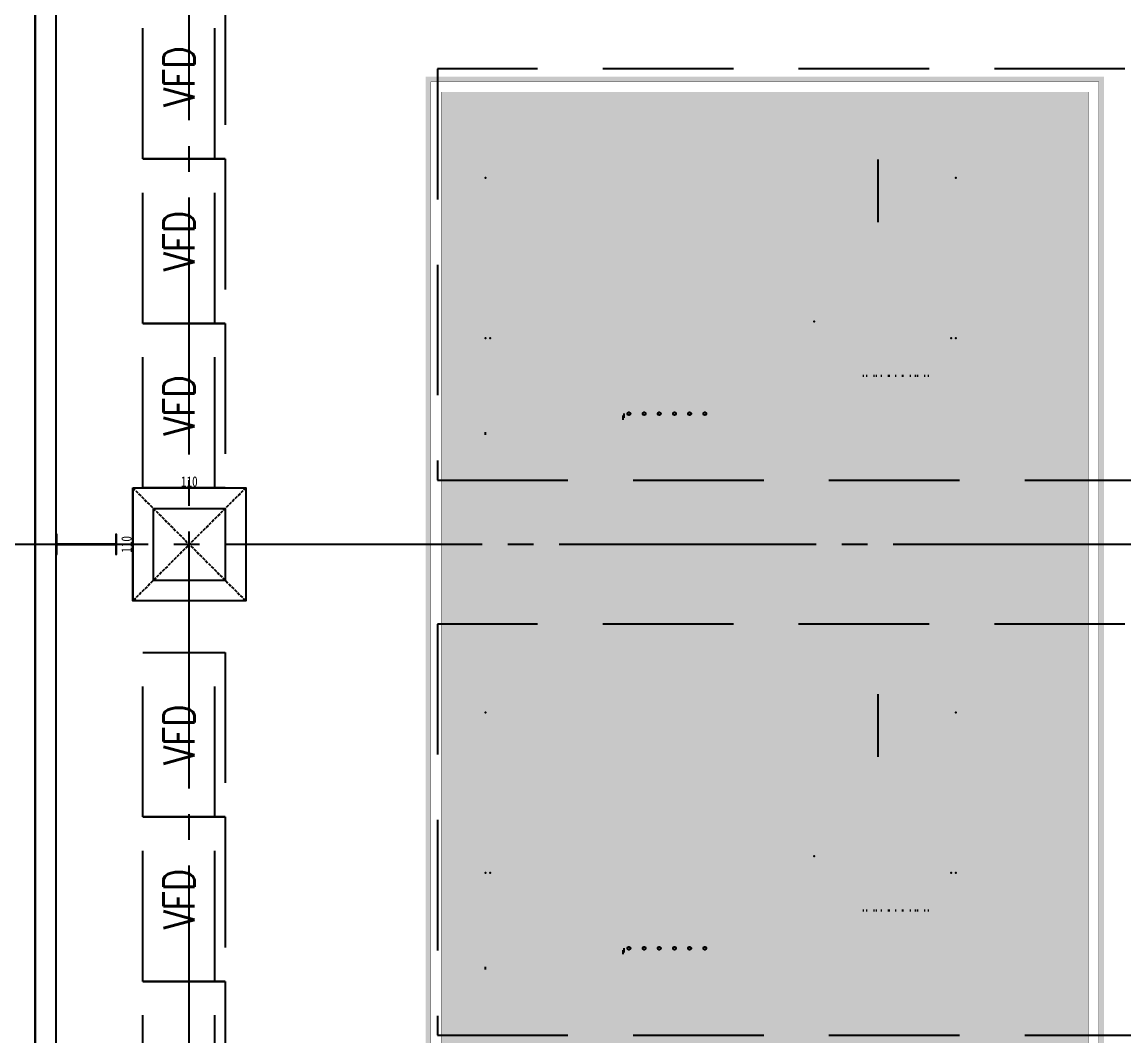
# Model space of a CAD drawing. Extents: x -18489 to 195597, y -1599 to 112111.
# Drawn here: x -17441 to -16369, y 3264 to 4251 of the extents above; entities that cross this region are included whole.
import ezdxf
from ezdxf.enums import TextEntityAlignment as Align

# ---------------------------------------------------------------- set-up
doc = ezdxf.new("R2010")
doc.units = 0
doc.header["$LTSCALE"] = 100
for name, pattern in [('188K-SM-03-F10-MECH-EQ-Y2257103$0$Micron CUP L10 HVAC EQU$0$DASHED', [19.05, 12.7, -6.35]), ('X-CUB3-L10$0$COL-CEN-LIN', [3.25, 2.5, -0.25, 0.25, -0.25]), ('X-CUB3-L10$0$HIDDEN', [0.4, 0.3, -0.1])]:
    doc.linetypes.add(name, pattern=pattern)
for name, color, linetype in [('188K-SM-03-F10-MECH-EQ-Y2257103$0$0 Xref', 8, 'Continuous'), ('188K-SM-03-F10-MECH-EQ-Y2257103$0$M-EQU-FOUNDATION', 8, 'Continuous'), ('188K-SM-03-F10-MECH-EQ-Y2257103$0$Micron CUP L10 HVAC EQU$0$M-FUTURE-EQU', 253, '188K-SM-03-F10-MECH-EQ-Y2257103$0$Micron CUP L10 HVAC EQU$0$DASHED'), ('188K-SM-03-F10-MECH-EQ-Y2257103$0$Micron CUP L10 HVAC EQU$0$TRANE-UNIT', 43, 'Continuous'), ('X-CUB3-L10$0$CCL', 8, 'X-CUB3-L10$0$COL-CEN-LIN'), ('X-CUB3-L10$0$COL', 8, 'Continuous'), ('X-CUB3-L10$0$COL-S', 8, 'Continuous'), ('X-CUB3-L10$0$WALL-DR', 8, 'Continuous'), ('X-CUB3-L10$0$WALL-G', 8, 'Continuous')]:
    doc.layers.add(name, color=color, linetype=linetype)
doc.styles.add('188K-SM-03-F10-MECH-EQ-Y2257103$0$Micron CUP L10 HVAC EQU$0$AA-TXT', font='simplex.shx', dxfattribs={"bigfont": 'china.shx'})
doc.styles.add('X-CUB3-L10$0$DIM', font='', dxfattribs={"width": 0.8})
doc.styles.get('X-CUB3-L10$0$DIM').set_extended_font_data('MingLiU')
doc.dimstyles.new('X-CUB3-L10$0$JJP_005_defpoint', dxfattribs={"dimtxt": 20, "dimasz": 0.5, "dimexe": 0.5, "dimexo": 0.5, "dimgap": 0.5, "dimtad": 1, "dimdsep": 46, "dimtxsty": 'X-CUB3-L10$0$DIM', "dimblk": 'X-CUB3-L10$0$_None', "dimcen": 10, "dimclrd": 256, "dimclre": 256, "dimclrt": 256, "dimadec": 0, "dimazin": 0, "dimtfac": 1, "dimtix": 1, "dimtmove": 2, "dimatfit": 3, "dimldrblk": 'X-CUB3-L10$0$_None', "dimfxl": 0.5, "dimtolj": 1, "dimtzin": 0, "dimarcsym": 0})
pattern_1 = [(50, (4473.52, 709.2), (54.6554, -4.78173), [5.715, -62.865]), (355, (4473.52, 709.2), (-10.57303, 57.31705), [4.572, -50.29218]), (100.45144, (4478.076, 708.8), (44.08237, 52.53533), [4.857, -53.42707]), (46.1842, (4473.52, 724.44), (81.32371, -12.6127), [8.5725, -94.2975]), (96.63556, (4480.3, 723.39), (71.22124, 74.22784), [7.2855, -80.14068]), (351.18415, (4473.52, 724.44), (71.22124, 74.22784), [6.858, -75.43792]), (21, (4481.14, 720.63), (45.48432, -30.67956), [5.715, -62.865]), (326, (4481.14, 720.63), (18.54061, 55.25639), [4.572, -50.292]), (71.45144, (4484.93, 718.07), (64.02493, 24.57683), [4.857, -53.42698]), (37.5, (4473.521, 709.2), (0.926581, 25.366512), [0, -49.6824, 0, -51.054, 0, -50.4825]), (7.5, (4473.52, 709.2), (20.0459, 30.054172), [0, -29.1084, 0, -48.5394, 0, -19.2405]), (327.5, (4456.529, 709.2), (40.677179, -1.718623), [0, -19.05, 0, -59.436, 0, -78.867]), (317.5, (4448.91, 709.2), (44.438754, 7.62795), [0, -24.765, 0, -39.4716, 0, -56.007])]

# ---------------------------------------------------------------- blocks, each defined once
blk = doc.blocks.new('*D439')
at = {"layer": 'DefPoints', "lineweight": -2, "transparency": 16777216}
blk.add_line((0, 0), (110, 0), dxfattribs=at)
at = {"layer": 'DefPoints', "color": 0, "transparency": 16777216}
for p in [(0, 0), (110, 0), (110, 0)]:
    blk.add_point(p, dxfattribs=at)
at = {"layer": 'DefPoints', "transparency": 16777216, "insert": (55, 6.1), "char_height": 10, "attachment_point": 5, "style": 'X-CUB3-L10$0$DIM'}
blk.add_mtext('\\A1;110', dxfattribs=at)
blk = doc.blocks.new('X-CUB3-L10$0$_None')
blk = doc.blocks.new('*D440')
at = {"layer": 'DefPoints', "lineweight": -2, "transparency": 16777216}
blk.add_line((0, 0), (0, -110), dxfattribs=at)
at = {"layer": 'DefPoints', "color": 0, "transparency": 16777216}
for p in [(0, 0), (0, -110), (0, -110)]:
    blk.add_point(p, dxfattribs=at)
at = {"layer": 'DefPoints', "transparency": 16777216, "insert": (-6.1, -55), "char_height": 10, "attachment_point": 5, "rotation": 90, "style": 'X-CUB3-L10$0$DIM'}
blk.add_mtext('\\A1;110', dxfattribs=at)
blk = doc.blocks.new('188K-SM-03-F10-MECH-EQ-Y2257103$0$Micron CUP L10 HVAC EQU$0$Trane-Unit')
at = {"layer": '188K-SM-03-F10-MECH-EQ-Y2257103$0$Micron CUP L10 HVAC EQU$0$TRANE-UNIT', "color": 0}
for p, q in [((150.52, 81.4, 111.1), (150.52, 105.4, 111.1)), ((52.77, 5.77, 67.48), (52.77, 7.37, 67.48)), ((53.13, 6.5, 67.76), (53.13, 8.09, 67.76)), ((0, 0), (0, 1))]:
    blk.add_line(p, q, dxfattribs=at)
for centre in [(55.02, 8.09, 103.74), (60.83, 8.09, 103.74), (66.64, 8.09, 103.74), (72.45, 8.09, 103.74), (78.26, 8.09, 103.74), (84.07, 8.09, 103.74)]:
    blk.add_circle(centre, 0.551, dxfattribs=at)
at = {"layer": '188K-SM-03-F10-MECH-EQ-Y2257103$0$Micron CUP L10 HVAC EQU$0$TRANE-UNIT', "color": 0, "extrusion": (0, -1, -1e-16)}
for centre, start, end in [((144.76, 105.3, -22.62), 180, 0), ((144.76, 105.3, -22.62), 0, 180), ((144.76, 112, -22.62), 180, 0), ((144.76, 112, -22.62), 0, 180), ((144.76, 118.7, -22.62), 180, 0), ((144.76, 118.7, -22.62), 0, 180), ((146.09, 106.62, -22.62), 180, 0), ((146.09, 106.62, -22.62), 0, 180), ((146.09, 109.31, -22.62), 180, 0), ((146.09, 109.31, -22.62), 0, 180), ((146.09, 112, -22.62), 180, 0), ((146.09, 112, -22.62), 0, 180), ((146.09, 114.69, -22.62), 180, 0), ((146.09, 114.69, -22.62), 0, 180), ((146.09, 117.38, -22.62), 180, 0), ((146.09, 117.38, -22.62), 0, 180), ((148.87, 106.62, -22.62), 180, 0), ((148.87, 106.62, -22.62), 0, 180), ((148.87, 117.38, -22.62), 180, 0), ((148.87, 117.38, -22.62), 0, 180), ((149.74, 105.3, -22.62), 180, 0), ((149.74, 105.3, -22.62), 0, 180), ((149.74, 118.7, -22.62), 180, 0), ((149.74, 118.7, -22.62), 0, 180), ((151.65, 106.62, -22.62), 180, 0), ((151.65, 106.62, -22.62), 0, 180), ((151.65, 117.38, -22.62), 180, 0), ((151.65, 117.38, -22.62), 0, 180), ((154.43, 106.62, -22.62), 180, 0), ((154.43, 106.62, -22.62), 0, 180), ((154.43, 117.38, -22.62), 180, 0), ((154.43, 117.38, -22.62), 0, 180), ((154.72, 105.3, -22.62), 180, 0), ((154.72, 105.3, -22.62), 0, 180), ((154.72, 118.7, -22.62), 180, 0), ((154.72, 118.7, -22.62), 0, 180), ((157.21, 106.62, -22.62), 180, 0), ((157.21, 106.62, -22.62), 0, 180), ((157.21, 117.38, -22.62), 180, 0), ((157.21, 117.38, -22.62), 0, 180), ((159.7, 105.3, -22.62), 180, 0), ((159.7, 105.3, -22.62), 0, 180), ((159.7, 118.7, -22.62), 180, 0), ((159.7, 118.7, -22.62), 0, 180), ((159.99, 106.62, -22.62), 180, 0), ((159.99, 106.62, -22.62), 0, 180), ((159.99, 117.38, -22.62), 180, 0), ((159.99, 117.38, -22.62), 0, 180), ((162.77, 106.62, -22.62), 180, 0), ((162.77, 106.62, -22.62), 0, 180), ((162.77, 117.38, -22.62), 180, 0), ((162.77, 117.38, -22.62), 0, 180), ((164.68, 105.3, -22.62), 180, 0), ((164.68, 105.3, -22.62), 0, 180), ((164.68, 118.7, -22.62), 180, 0), ((164.68, 118.7, -22.62), 0, 180), ((165.55, 106.62, -22.62), 180, 0), ((165.55, 106.62, -22.62), 0, 180), ((165.55, 117.38, -22.62), 180, 0), ((165.55, 117.38, -22.62), 0, 180), ((168.33, 106.62, -22.62), 180, 0), ((168.33, 106.62, -22.62), 0, 180), ((168.33, 109.31, -22.62), 180, 0), ((168.33, 109.31, -22.62), 0, 180), ((168.33, 112, -22.62), 180, 0), ((168.33, 112, -22.62), 0, 180), ((168.33, 114.69, -22.62), 180, 0), ((168.33, 114.69, -22.62), 0, 180), ((168.33, 117.38, -22.62), 180, 0), ((168.33, 117.38, -22.62), 0, 180), ((169.66, 105.3, -22.62), 180, 0), ((169.66, 105.3, -22.62), 0, 180), ((169.66, 112, -22.62), 180, 0), ((169.66, 112, -22.62), 0, 180), ((169.66, 118.7, -22.62), 180, 0), ((169.66, 118.7, -22.62), 0, 180)]:
    blk.add_arc(centre, 0.201, start, end, dxfattribs=at)
at = {"layer": '188K-SM-03-F10-MECH-EQ-Y2257103$0$Micron CUP L10 HVAC EQU$0$TRANE-UNIT', "color": 0, "extrusion": (-1, 0, 0)}
for p in [(0, 98.44, 79.5), (125.93, 43.42, 112)]:
    blk.add_point(p, dxfattribs=at)
at = {"layer": '188K-SM-03-F10-MECH-EQ-Y2257103$0$Micron CUP L10 HVAC EQU$0$TRANE-UNIT', "color": 0, "extrusion": (1, 0, 0)}
blk.add_point((180.24, 98.44, 79.5), dxfattribs=at)
at = {"layer": '188K-SM-03-F10-MECH-EQ-Y2257103$0$Micron CUP L10 HVAC EQU$0$TRANE-UNIT', "color": 0, "extrusion": (-1, -1e-16, 0)}
blk.add_point((0, 37.01, 19.84), dxfattribs=at)
at = {"layer": '188K-SM-03-F10-MECH-EQ-Y2257103$0$Micron CUP L10 HVAC EQU$0$TRANE-UNIT', "color": 0, "extrusion": (1, 1e-16, 0)}
blk.add_point((1.81, 37.01, 38.74), dxfattribs=at)
at = {"layer": '188K-SM-03-F10-MECH-EQ-Y2257103$0$Micron CUP L10 HVAC EQU$0$TRANE-UNIT', "color": 0, "extrusion": (-1, 1e-16, 0)}
blk.add_point((178.42, 37.01, 38.74), dxfattribs=at)
at = {"layer": '188K-SM-03-F10-MECH-EQ-Y2257103$0$Micron CUP L10 HVAC EQU$0$TRANE-UNIT', "color": 0, "extrusion": (1, -1e-16, 0)}
blk.add_point((180.24, 37.01, 19.84), dxfattribs=at)
blk = doc.blocks.new('188K-SM-03-F10-MECH-EQ-Y2257103$0$Micron CUP L10 HVAC EQU$0$A$C064865ad')
for p, q in [((-50.28, -17.04, 43.85), (-50.28, 6.96, 43.85)), ((-148.03, -92.67, 0.23), (-148.03, -91.07, 0.23)), ((-147.68, -91.94, 0.5), (-147.68, -90.34, 0.5)), ((-200.8, -98.44, -67.25), (-200.8, -97.44, -67.25))]:
    blk.add_line(p, q)
for centre in [(-145.79, -90.34, 36.49), (-139.98, -90.34, 36.49), (-134.17, -90.34, 36.49), (-128.35, -90.34, 36.49), (-122.54, -90.34, 36.49), (-116.73, -90.34, 36.49)]:
    blk.add_circle(centre, 0.551)
at = {"extrusion": (0, -1, -1e-16)}
for centre, start, end in [((-56.04, 38.05, 75.82), 180, 0), ((-56.04, 38.05, 75.82), 0, 180), ((-56.04, 44.75, 75.82), 180, 0), ((-56.04, 44.75, 75.82), 0, 180), ((-56.04, 51.45, 75.82), 180, 0), ((-56.04, 51.45, 75.82), 0, 180), ((-54.71, 39.37, 75.82), 180, 0), ((-54.71, 39.37, 75.82), 0, 180), ((-54.71, 42.06, 75.82), 180, 0), ((-54.71, 42.06, 75.82), 0, 180), ((-54.71, 44.75, 75.82), 180, 0), ((-54.71, 44.75, 75.82), 0, 180), ((-54.71, 47.44, 75.82), 180, 0), ((-54.71, 47.44, 75.82), 0, 180), ((-54.71, 50.13, 75.82), 180, 0), ((-54.71, 50.13, 75.82), 0, 180), ((-51.93, 39.37, 75.82), 180, 0), ((-51.93, 39.37, 75.82), 0, 180), ((-51.93, 50.13, 75.82), 180, 0), ((-51.93, 50.13, 75.82), 0, 180), ((-51.06, 38.05, 75.82), 180, 0), ((-51.06, 38.05, 75.82), 0, 180), ((-51.06, 51.45, 75.82), 180, 0), ((-51.06, 51.45, 75.82), 0, 180), ((-49.15, 39.37, 75.82), 180, 0), ((-49.15, 39.37, 75.82), 0, 180), ((-49.15, 50.13, 75.82), 180, 0), ((-49.15, 50.13, 75.82), 0, 180), ((-46.37, 39.37, 75.82), 180, 0), ((-46.37, 39.37, 75.82), 0, 180), ((-46.37, 50.13, 75.82), 180, 0), ((-46.37, 50.13, 75.82), 0, 180), ((-46.08, 38.05, 75.82), 180, 0), ((-46.08, 38.05, 75.82), 0, 180), ((-46.08, 51.45, 75.82), 180, 0), ((-46.08, 51.45, 75.82), 0, 180), ((-43.59, 39.37, 75.82), 180, 0), ((-43.59, 39.37, 75.82), 0, 180), ((-43.59, 50.13, 75.82), 180, 0), ((-43.59, 50.13, 75.82), 0, 180), ((-41.1, 38.05, 75.82), 180, 0), ((-41.1, 38.05, 75.82), 0, 180), ((-41.1, 51.45, 75.82), 180, 0), ((-41.1, 51.45, 75.82), 0, 180), ((-40.81, 39.37, 75.82), 180, 0), ((-40.81, 39.37, 75.82), 0, 180), ((-40.81, 50.13, 75.82), 180, 0), ((-40.81, 50.13, 75.82), 0, 180), ((-38.03, 39.37, 75.82), 180, 0), ((-38.03, 39.37, 75.82), 0, 180), ((-38.03, 50.13, 75.82), 180, 0), ((-38.03, 50.13, 75.82), 0, 180), ((-36.12, 38.05, 75.82), 180, 0), ((-36.12, 38.05, 75.82), 0, 180), ((-36.12, 51.45, 75.82), 180, 0), ((-36.12, 51.45, 75.82), 0, 180), ((-35.25, 39.37, 75.82), 180, 0), ((-35.25, 39.37, 75.82), 0, 180), ((-35.25, 50.13, 75.82), 180, 0), ((-35.25, 50.13, 75.82), 0, 180), ((-32.47, 39.37, 75.82), 180, 0), ((-32.47, 39.37, 75.82), 0, 180), ((-32.47, 42.06, 75.82), 180, 0), ((-32.47, 42.06, 75.82), 0, 180), ((-32.47, 44.75, 75.82), 180, 0), ((-32.47, 44.75, 75.82), 0, 180), ((-32.47, 47.44, 75.82), 180, 0), ((-32.47, 47.44, 75.82), 0, 180), ((-32.47, 50.13, 75.82), 180, 0), ((-32.47, 50.13, 75.82), 0, 180), ((-31.14, 38.05, 75.82), 180, 0), ((-31.14, 38.05, 75.82), 0, 180), ((-31.14, 44.75, 75.82), 180, 0), ((-31.14, 44.75, 75.82), 0, 180), ((-31.14, 51.45, 75.82), 180, 0), ((-31.14, 51.45, 75.82), 0, 180)]:
    blk.add_arc(centre, 0.201, start, end, dxfattribs=at)
at = {"extrusion": (-1, 0, 0)}
for p in [(-200.8, 0, 12.25), (-74.87, -55.02, 44.75)]:
    blk.add_point(p, dxfattribs=at)
at = {"extrusion": (1, 0, 0)}
blk.add_point((-20.57, 0, 12.25), dxfattribs=at)
at = {"extrusion": (-1, -1e-16, 0)}
blk.add_point((-200.8, -61.43, -47.41), dxfattribs=at)
at = {"extrusion": (1, 1e-16, 0)}
blk.add_point((-198.99, -61.43, -28.51), dxfattribs=at)
at = {"extrusion": (-1, 1e-16, 0)}
blk.add_point((-22.38, -61.43, -28.51), dxfattribs=at)
at = {"extrusion": (1, -1e-16, 0)}
blk.add_point((-20.57, -61.43, -47.41), dxfattribs=at)
blk.add_blockref('188K-SM-03-F10-MECH-EQ-Y2257103$0$Micron CUP L10 HVAC EQU$0$Trane-Unit', (-200.8, -98.44, -67.25))
blk = doc.blocks.new('188K-SM-03-F10-MECH-EQ-Y2257103$0$Micron CUP L10 HVAC EQU')
at = {"layer": '188K-SM-03-F10-MECH-EQ-Y2257103$0$Micron CUP L10 HVAC EQU$0$M-FUTURE-EQU'}
for p, q in [((-217267, 34083), (-217267, 35683)), ((-217267, 32483), (-217267, 34083)), ((-217267, 30883), (-217267, 32483)), ((-217267, 27682), (-217267, 29282)), ((-217267, 26082), (-217267, 27682)), ((-217267, 24482), (-217267, 26082))]:
    blk.add_line(p, q, dxfattribs=at)
for points in [[(-217167, 34083), (-217967, 34083), (-217967, 35683), (-217167, 35683)], [(-217167, 32483), (-217967, 32483), (-217967, 34083), (-217167, 34083)], [(-217167, 30883), (-217967, 30883), (-217967, 32483), (-217167, 32483)], [(-217167, 27682), (-217967, 27682), (-217967, 29282), (-217167, 29282)], [(-217167, 26082), (-217967, 26082), (-217967, 27682), (-217167, 27682)], [(-217167, 24482), (-217967, 24482), (-217967, 26082), (-217167, 26082)]]:
    blk.add_lwpolyline(points, close=True, dxfattribs=at)
at = {"layer": '188K-SM-03-F10-MECH-EQ-Y2257103$0$Micron CUP L10 HVAC EQU$0$M-FUTURE-EQU', "elevation": 1960}
for points in [[(-215102, 30958), (-204602, 30958), (-204602, 34958), (-215102, 34958)], [(-215102, 25558), (-204602, 25558), (-204602, 29558), (-215102, 29558)]]:
    blk.add_lwpolyline(points, close=True, dxfattribs=at)
at = {"layer": '188K-SM-03-F10-MECH-EQ-Y2257103$0$Micron CUP L10 HVAC EQU$0$M-FUTURE-EQU', "xscale": 25.4, "yscale": 25.4, "zscale": 25.4}
for p in [(-209535, 33899, 1338), (-209535, 28699, 1338)]:
    blk.add_blockref('188K-SM-03-F10-MECH-EQ-Y2257103$0$Micron CUP L10 HVAC EQU$0$A$C064865ad', p, dxfattribs=at)
at = {"layer": '188K-SM-03-F10-MECH-EQ-Y2257103$0$Micron CUP L10 HVAC EQU$0$M-FUTURE-EQU', "style": '188K-SM-03-F10-MECH-EQ-Y2257103$0$Micron CUP L10 HVAC EQU$0$AA-TXT', "width": 0.8}
for p in [(-217617, 34883), (-217617, 33283), (-217617, 31683), (-217617, 28482), (-217617, 26882)]:
    blk.add_text('VFD', height=300, rotation=90, dxfattribs=at).set_placement(p, align=Align.MIDDLE_CENTER)
blk = doc.blocks.new('188K-SM-03-F10-MECH-EQ-Y2257103')
at = {"layer": '188K-SM-03-F10-MECH-EQ-Y2257103$0$M-EQU-FOUNDATION'}
h = blk.add_hatch(dxfattribs=at)
h.set_pattern_fill('AR-CONC', color=256, scale=0.3)
h.set_pattern_definition(pattern_1)
h.paths.add_polyline_path([(-17043.1, 4192.5), (-16393.1, 4192.5), (-16393.1, 1372.5), (-17043.1, 1372.5)], flags=16)
h.paths.add_polyline_path([(-17048.1, 4197.5), (-16388.1, 4197.5), (-16388.1, 1367.5), (-17048.1, 1367.5)])
h = blk.add_hatch(dxfattribs=at)
h.set_pattern_fill('AR-CONC', color=256, scale=0.3)
h.set_pattern_definition(pattern_1)
h.paths.add_polyline_path([(-17033.1, 4182.5), (-16403.1, 4182.5), (-16403.1, 1382.5), (-17033.1, 1382.5)])
at = {"layer": '188K-SM-03-F10-MECH-EQ-Y2257103$0$M-EQU-FOUNDATION', "const_width": 0.2}
for points in [[(-17048.1, 4197.5), (-16388.1, 4197.5), (-16388.1, 1367.5), (-17048.1, 1367.5)], [(-17043.1, 4192.5), (-16393.1, 4192.5), (-16393.1, 1372.5), (-17043.1, 1372.5)], [(-17033.1, 4182.5), (-16403.1, 4182.5), (-16403.1, 1382.5), (-17033.1, 1382.5)]]:
    blk.add_lwpolyline(points, close=True, dxfattribs=at)
at = {"layer": '188K-SM-03-F10-MECH-EQ-Y2257103$0$0 Xref', "xscale": 0.1, "yscale": 0.1, "zscale": 0.1}
blk.add_blockref('188K-SM-03-F10-MECH-EQ-Y2257103$0$Micron CUP L10 HVAC EQU', (4473.5, 709.2), dxfattribs=at)
blk = doc.blocks.new('*U438')
at = {"layer": 'DefPoints', "linetype": 'X-CUB3-L10$0$HIDDEN', "ltscale": 0.1}
for p, q in [((110, 0), (0, -110)), ((0, 0), (110, -110))]:
    blk.add_line(p, q, dxfattribs=at)
at = {"layer": 'X-CUB3-L10$0$COL', "ltscale": 0.1}
blk.add_lwpolyline([(0, 0), (110, 0), (110, -110), (0, -110)], close=True, dxfattribs=at)
at = {"layer": 'DefPoints'}
dim = blk.add_linear_dim(base=(110, 0), p1=(0, 0), p2=(110, 0), dimstyle='X-CUB3-L10$0$JJP_005_defpoint', override={"dimtxt": 10}, dxfattribs=at)
dim.commit()
dim.dimension.update_dxf_attribs({"geometry": '*D439', "text_midpoint": (55, 6.067)})
dim = blk.add_linear_dim(base=(0, -110), p1=(0, 0), p2=(0, -110), angle=90, dimstyle='X-CUB3-L10$0$JJP_005_defpoint', override={"dimtxt": 10}, dxfattribs=at)
dim.commit()
dim.dimension.update_dxf_attribs({"geometry": '*D440', "text_midpoint": (-6.067, -55)})
blk = doc.blocks.new('X-CUB3-L10$0$CUB3-10')
at = {"layer": 'X-CUB3-L10$0$CCL'}
for p, q in [((-4440, 0), (-4440, 9982.459)), ((720, 4462.459), (-5160, 4462.459))]:
    blk.add_line(p, q, dxfattribs=at)
at = {"layer": 'X-CUB3-L10$0$COL-S'}
blk.add_lwpolyline([(-4475, 4497.459), (-4405, 4497.459), (-4405, 4427.459), (-4475, 4427.459)], close=True, dxfattribs=at)
at = {"layer": 'X-CUB3-L10$0$COL'}
blk.add_blockref('*U438', (-4495, 4517.459), dxfattribs=at)
blk = doc.blocks.new('X-CUB3-L10')
at = {"layer": 'X-CUB3-L10$0$COL-S'}
blk.add_lwpolyline([(-17313.1, 3777.5), (-17243.1, 3777.5), (-17243.1, 3707.5), (-17313.1, 3707.5)], close=True, dxfattribs=at)
at = {"layer": 'X-CUB3-L10$0$COL-S', "color": 2, "lineweight": 0, "ltscale": 10, "flags": 128}
blk.add_lwpolyline([(-17408.1, 3752.4), (-17408.1, 3732.5), (-17406.6, 3732.5), (-17406.6, 3742), (-17350, 3742), (-17350, 3732.5), (-17348.5, 3732.5), (-17348.5, 3752.4), (-17350, 3752.4), (-17350, 3743), (-17406.6, 3743), (-17406.6, 3752.4)], close=True, dxfattribs=at)
at = {"layer": 'X-CUB3-L10$0$WALL-DR'}
blk.add_line((-17428.1, 1867.5), (-17428.1, 6702.5), dxfattribs=at)
blk.add_lwpolyline([(-17213.1, 6737.5), (-17373.1, 6737.5, 0.414214), (-17408.1, 6702.5), (-17408.1, 1887.5), (-17323.1, 1887.5)], format="xyb", dxfattribs=at)
at = {"layer": 'X-CUB3-L10$0$WALL-G'}
blk.add_lwpolyline([(-17428.1, 6702.5), (-17428.1, 1812.5, 0.414214), (-17373.1, 1757.5), (-17373.1, 1757.5), (-17343.1, 1757.5), (-17343.1, 1497.5), (-17373.1, 1497.5, 0.414214), (-17428.1, 1442.5), (-17428.1, 643.5, 0.414214), (-17258.1, 473.5), (-16353.1, 473.5, 0.414214), (-16183.1, 643.5), (-16183.1, 807.5)], format="xyb", dxfattribs=at)
at = {"layer": 'X-CUB3-L10$0$CCL'}
blk.add_blockref('X-CUB3-L10$0$CUB3-10', (-12838.1, -720), dxfattribs=at)
at = {"layer": 'X-CUB3-L10$0$COL'}
blk.add_blockref('*U438', (-17333.1, 3797.5), dxfattribs=at)

msp = doc.modelspace()

# ---------------------------------------------------------------- block references
msp.add_blockref('X-CUB3-L10', (0, 0))

# ---------------------------------------------------------------- next in the draw order: block references
msp.add_blockref('188K-SM-03-F10-MECH-EQ-Y2257103', (0, 0))

doc.saveas('drawing.dxf')
